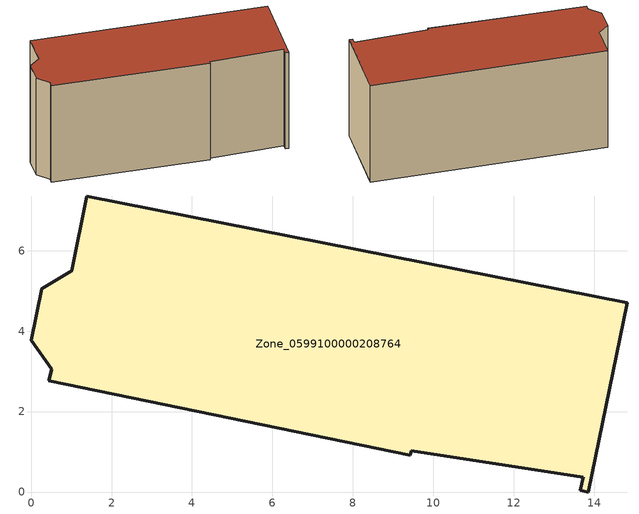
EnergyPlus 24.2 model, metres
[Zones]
Zone_0599100000208764
 floor ground (C_G): 9.45,1.02 9.43,0.91 0.44,2.76 0.52,3.05 0,3.77 0.26,5.05 1.01,5.5 1.38,7.36 14.83,4.7 13.86,0 13.66,0.04 13.73,0.37 z0
 wall outside (C_F): 1.01,5.5 0.26,5.05 0,3.77 0.52,3.05 0.44,2.76 9.43,0.91 9.45,1.02 13.73,0.37 13.66,0.04 13.86,0 14.83,4.7 1.38,7.36 1.01,5.5 z0:6.45
 roof outside (C_R): 13.66,0.04 13.86,0 14.83,4.7 1.38,7.36 1.01,5.5 0.26,5.05 0,3.77 0.52,3.05 0.44,2.76 9.43,0.91 9.45,1.02 13.73,0.37 z6.45
[BUILDING]
Pand.0599100000208764: North Axis=0; Terrain=City; Loads Convergence Tolerance Value=0.04; Temperature Convergence Tolerance Value=0.4; Solar Distribution=FullExterior; Maximum Number of Warmup Days=25; Minimum Number of Warmup Days=1
[Site:Location]
Rotterdam.The.Hague.AP_ZH_NLD Design_Conditions: Latitude=51.96; Longitude=4.45; Time Zone=1; Elevation=-4.5
[SITE:GROUNDTEMPERATURE:BUILDINGSURFACE]
18, 18, 18, 18, 18, 18, 18, 18, 18, 18, 18, 18
[MATERIAL] Thermal Absorptance=0.9; Solar Absorptance=0.7; Visible Absorptance=0.7
Name | Roughness | Thickness | Conductivity | Density | Specific Heat
G.TI.1946 | MediumSmooth | 0.15 | 1 | 540 | 1210
F.TI.1946 | Rough | 0.3 | 0.857143 | 1920 | 840
R.TI.1946 | MediumRough | 0.2 | 0.1 | 1500 | 1000
[CONSTRUCTION]
C_G: G.TI.1946
C_F: F.TI.1946
C_R: R.TI.1946
[ZONE]
Zone_0599100000208764: Type=1; Multiplier=1; Ceiling Height=Autocalculate; Volume=Autocalculate; Floor Area=autocalculate; Part of Total Floor Area=Yes
[ZONEINFILTRATION:DESIGNFLOWRATE]
Infil_Zone_0599100000208764: Zone or ZoneList or Space or SpaceList=Zone_0599100000208764; Schedule=AlwaysOn; Design Flow Rate Calculation Method=Flow/Area; Flow Rate per Floor Area=0.003; Constant Term Coefficient=1; Temperature Term Coefficient=0; Velocity Term Coefficient=0; Velocity Squared Term Coefficient=0
[HVACTEMPLATE:ZONE:IDEALLOADSAIRSYSTEM]
Zone_0599100000208764: Maximum Heating Supply Air Temperature=50; Minimum Cooling Supply Air Temperature=13; Maximum Heating Supply Air Humidity Ratio=0.0156; Minimum Cooling Supply Air Humidity Ratio=0.0077; Heating Limit=NoLimit; Cooling Limit=NoLimit; Dehumidification Control Type=ConstantSensibleHeatRatio; Cooling Sensible Heat Ratio=0.7; Dehumidification Setpoint=60; Humidification Control Type=None; Humidification Setpoint=30; Outdoor Air Method=None; Outdoor Air Flow Rate per Person=0.00944; Outdoor Air Flow Rate per Zone Floor Area=0; Outdoor Air Flow Rate per Zone=0; Demand Controlled Ventilation Type=None; Outdoor Air Economizer Type=NoEconomizer; Heat Recovery Type=None; Sensible Heat Recovery Effectiveness=0.7; Latent Heat Recovery Effectiveness=0.65
[ZONECONTROL:THERMOSTAT]
ThermostatControl_Zone_0599100000208764: Zone or ZoneList=Zone_0599100000208764; Control Type Schedule=DualSetpointControlType; Control 1=Thermostat_Zone_0599100000208764; Temperature Difference Between Cutout And Setpoint=0
[THERMOSTATSETPOINT:DUALSETPOINT]
Thermostat_Zone_0599100000208764: Heating Setpoint Temperature Schedule=HeatingSetpoint_Zone_0599100000208764; Cooling Setpoint Temperature Schedule=CoolingSetpoint_Zone_0599100000208764
[SCHEDULE:COMPACT]
HeatingSetpoint_Zone_0599100000208764: Through: 12/31, For: AllDays, Until: 24:00, 21
CoolingSetpoint_Zone_0599100000208764: Through: 12/31, For: AllDays, Until: 24:00, 24
DualSetpointControlType: Through: 12/31, For: AllDays, Until: 24:00, 4
AlwaysOn: Through: 12/31, For: AllDays, Until: 24:00, 1
